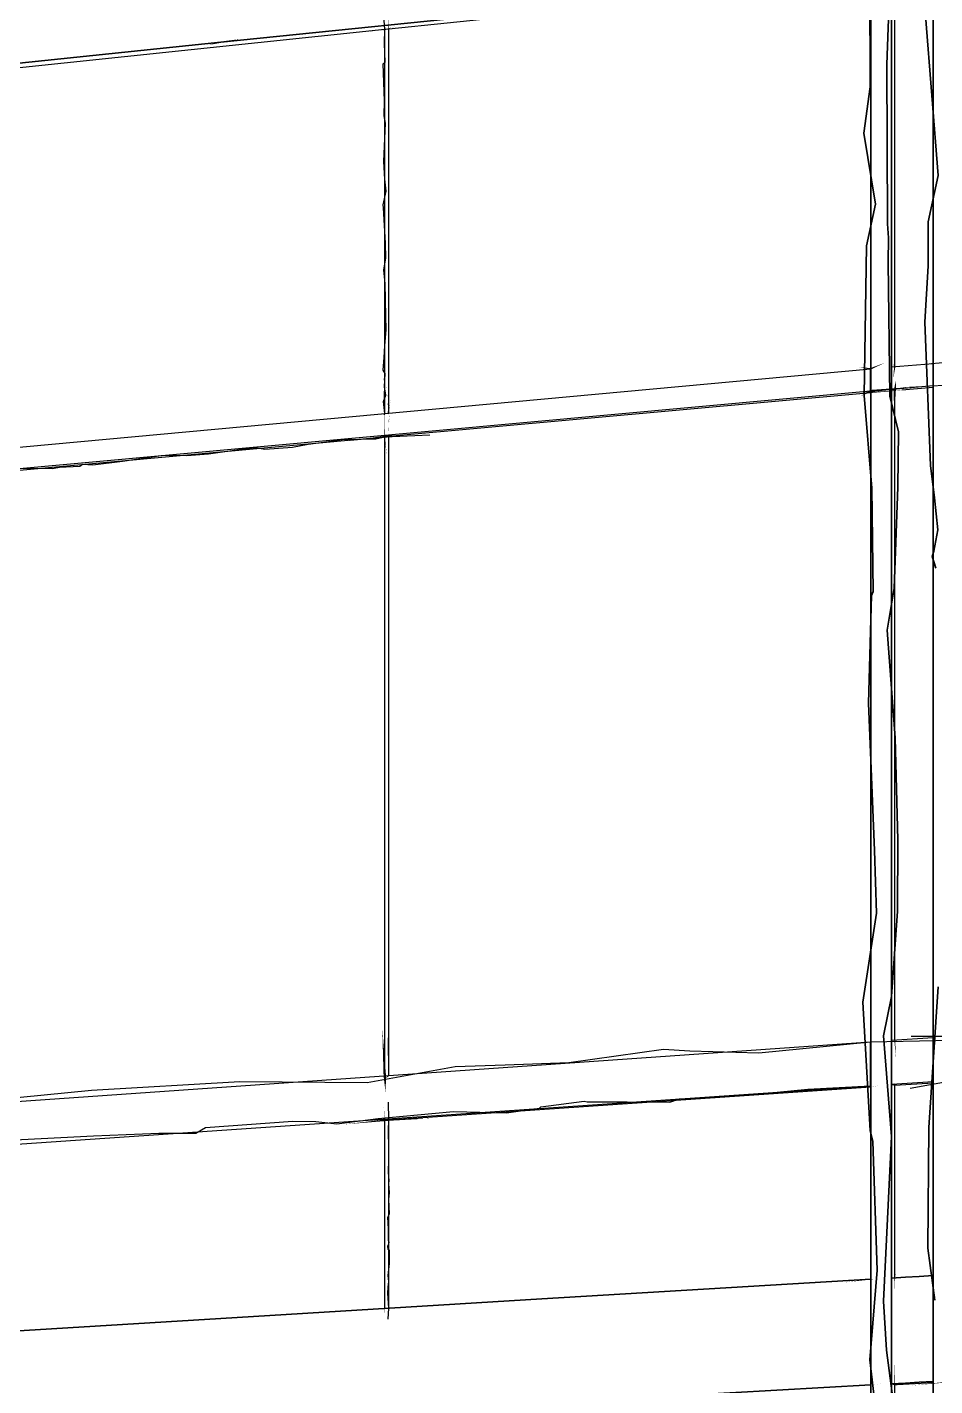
# Model space of a CAD drawing. Header units: inches. Extents: x -877 to 882, y -418 to 410.
# Drawn here: x 183.1 to 287.3, y 112.5 to 268.5 of the extents above; entities that cross this region are included whole.
import ezdxf

# ---------------------------------------------------------------- set-up
doc = ezdxf.new("R2010")
doc.units = ezdxf.units.IN
doc.header["$LTSCALE"] = 0.5
doc.header["$MEASUREMENT"] = 0
doc.layers.get('0').update_dxf_attribs({"lineweight": 18})
for name, color, linetype, lineweight in [('A-Glaz-Curt', 52, 'Continuous', 35), ('A-Glaz-Curt-Unit', 51, 'Continuous', 25), ('A-Wall', 113, 'Continuous', 35)]:
    doc.layers.add(name, color=color, linetype=linetype, lineweight=lineweight)

# ---------------------------------------------------------------- blocks, each defined once
blk = doc.blocks.new('*U12')
at = {"color": 7, "linetype": 'Continuous', "lineweight": -3}
for p, q in [((224.65, 221.55), (279.99, 226.59)), ((283.53, 226.9), (287.15, 227.21)), ((171.58, 216.71), (224.19, 221.5)), ((224.19, 221.5), (224.65, 221.55)), ((282.73, 112.69), (283, 112.7))]:
    blk.add_line(p, q, dxfattribs=at)
at = {"layer": 'A-Glaz-Curt', "color": 143, "linetype": 'Continuous', "lineweight": 35}
for p, q in [((287.15, -251.68), (287.15, 351.23)), ((279.99, -251.38), (279.99, 350.37)), ((282.37, -251.48), (282.37, 350.66)), ((205.38, 266.8), (242.23, 270.55)), ((169.41, 263.07), (205.38, 266.8)), ((282.37, 124.92), (283.96, 125.01)), ((282.37, 112.78), (282.37, 124.92)), ((283.96, 125.01), (285.55, 125.11)), ((285.55, 125.11), (287.15, 125.2)), ((287.15, 113.05), (287.15, 125.2)), ((287.15, 125.2), (287.15, 125.2)), ((242.23, 122.53), (279.98, 124.78)), ((279.98, 112.65), (279.98, 124.78)), ((279.98, 124.78), (279.99, 124.78)), ((205.38, 120.29), (242.23, 122.53)), ((169.41, 118.07), (205.38, 120.29)), ((242.23, 110.52), (279.98, 112.65)), ((279.98, 112.65), (279.99, 112.65)), ((282.37, 112.78), (283.96, 112.87)), ((282.37, 112.78), (282.73, 112.69)), ((283.96, 112.87), (285.55, 112.96)), ((285.55, 112.96), (287.15, 113.05)), ((287.15, 113.05), (287.15, 113.05))]:
    blk.add_line(p, q, dxfattribs=at)
at = {"layer": 'A-Glaz-Curt-Unit', "color": 141, "linetype": 'Continuous', "lineweight": 25}
for p, q in [((282.73, 229.54), (282.73, 274.4)), ((224.65, 268.33), (258.15, 271.83)), ((171.58, 262.78), (224.19, 268.28)), ((282.73, 152.24), (282.73, 226.83)), ((224.65, 143.07), (279.99, 146.87)), ((282.73, 147.05), (287.15, 147.34)), ((282.73, 124.94), (282.73, 147.05)), ((282.73, 67.74), (282.73, 112.69)), ((283, 112.7), (287.15, 112.93))]:
    blk.add_line(p, q, dxfattribs=at)
at = {"layer": 'A-Glaz-Curt-Unit', "color": 143, "linetype": 'Continuous', "lineweight": 25}
for p, q in [((224.19, 268.28), (224.65, 268.33)), ((224.19, 224.17), (224.19, 268.28)), ((224.65, 224.21), (224.65, 268.33)), ((171.16, 219.3), (279.93, 229.29)), ((279.93, 226.76), (279.93, 229.29)), ((279.93, 229.29), (279.99, 229.27)), ((282.37, 229.51), (287.15, 229.92)), ((282.37, 226.98), (282.37, 229.51)), ((287.15, 227.39), (287.15, 229.92)), ((287.15, 229.92), (287.15, 229.92)), ((171.16, 216.85), (279.93, 226.76)), ((279.93, 226.76), (279.99, 226.74)), ((282.37, 226.98), (287.15, 227.39)), ((282.37, 226.98), (282.73, 226.83)), ((287.15, 227.39), (287.15, 227.39)), ((224.19, 148.15), (224.19, 221.5)), ((224.65, 148.18), (224.65, 221.55)), ((66.8, 137.13), (279.93, 152.05)), ((279.93, 147), (279.93, 152.05)), ((279.93, 152.05), (279.99, 152.04)), ((282.37, 152.22), (287.15, 152.54)), ((282.37, 147.16), (282.37, 152.22)), ((287.15, 147.47), (287.15, 152.54)), ((287.15, 152.54), (287.15, 152.53)), ((171.16, 139.54), (279.93, 147)), ((279.93, 147), (279.99, 146.98)), ((282.37, 147.16), (287.15, 147.47)), ((282.37, 147.16), (282.73, 147.05)), ((287.15, 147.47), (287.15, 147.47)), ((224.19, 143.04), (224.65, 143.07)), ((224.19, 121.43), (224.19, 143.04)), ((224.65, 121.46), (224.65, 143.07))]:
    blk.add_line(p, q, dxfattribs=at)
blk = doc.blocks.new('New Napkin Sketch')
at = {"layer": 'A-Wall', "color": 143, "linetype": 'Continuous', "lineweight": 25}
for p, q in [((224.19, 268.28), (224.65, 268.33)), ((279.93, 226.76), (279.93, 229.29)), ((279.93, 229.29), (279.99, 229.27)), ((282.37, 229.51), (287.15, 229.92)), ((282.37, 226.98), (282.37, 229.51)), ((287.15, 227.39), (287.15, 229.92)), ((287.15, 229.92), (287.15, 229.92)), ((279.93, 226.76), (279.99, 226.74)), ((282.37, 226.98), (287.15, 227.39)), ((282.37, 226.98), (282.73, 226.83)), ((287.15, 227.39), (287.15, 227.39)), ((279.93, 147), (279.93, 152.05)), ((279.93, 152.05), (279.99, 152.04)), ((282.37, 152.22), (287.15, 152.54)), ((282.37, 147.16), (282.37, 152.22)), ((287.15, 147.47), (287.15, 152.54)), ((287.15, 152.54), (287.15, 152.53)), ((279.93, 147), (279.99, 146.98)), ((282.37, 147.16), (287.15, 147.47)), ((282.37, 147.16), (282.73, 147.05)), ((287.15, 147.47), (287.15, 147.47)), ((224.19, 143.04), (224.65, 143.07))]:
    blk.add_line(p, q, dxfattribs=at)
at = {"layer": 'A-Wall', "color": 7, "linetype": 'Continuous', "lineweight": -3}
for p, q in [((283.53, 226.9), (287.15, 227.21)), ((224.19, 221.5), (224.65, 221.55)), ((282.73, 112.69), (283, 112.7))]:
    blk.add_line(p, q, dxfattribs=at)
at = {"layer": 'A-Wall', "color": 141, "linetype": 'Continuous', "lineweight": 25}
for p, q in [((282.73, 147.05), (287.15, 147.34)), ((283, 112.7), (287.15, 112.93))]:
    blk.add_line(p, q, dxfattribs=at)
at = {"layer": 'A-Wall', "color": 143, "linetype": 'Continuous', "lineweight": 35}
for p, q in [((282.37, 124.92), (283.96, 125.01)), ((282.37, 112.78), (282.37, 124.92)), ((283.96, 125.01), (285.55, 125.11)), ((285.55, 125.11), (287.15, 125.2)), ((287.15, 113.05), (287.15, 125.2)), ((287.15, 125.2), (287.15, 125.2)), ((279.98, 112.65), (279.98, 124.78)), ((279.98, 124.78), (279.99, 124.78)), ((279.98, 112.65), (279.99, 112.65)), ((282.37, 112.78), (283.96, 112.87)), ((282.37, 112.78), (282.73, 112.69)), ((283.96, 112.87), (285.55, 112.96)), ((285.55, 112.96), (287.15, 113.05)), ((287.15, 113.05), (287.15, 113.05))]:
    blk.add_line(p, q, dxfattribs=at)
at = {"layer": 'A-Wall', "color": 143, "linetype": 'Continuous', "lineweight": 35, "extrusion": (0, 0, -1)}
for points in [[(-287.34, 122.38), (-286.53, 128.36), (-286.65, 142.22), (-287.72, 158.35)], [(-287.45, 206.41), (-287.03, 207.77), (-287.21, 208.36), (-287.67, 210.82), (-287.31, 214.47), (-286.84, 218.19), (-286.2, 234.67), (-286.57, 241.11), (-286.55, 246.19), (-287.7, 251.5), (-286.27, 269.85), (-288, 272.3), (-286.64, 283.23), (-287.03, 294.42), (-286.7, 311.99), (-287.54, 329.02), (-286.4, 346.1), (-287.15, 351.23), (-287.61, 365.98)], [(-280.44, 110.58), (-279.85, 115.53), (-280.7, 125.84), (-280.21, 140.61), (-279.9, 141.85), (-279.05, 156.59), (-280.64, 166.81), (-280.4, 174), (-279.72, 190.91), (-280.07, 203.29), (-280.26, 203.74), (-280.11, 215.58), (-279.2, 226.23), (-279.47, 243.4), (-280.53, 248.22), (-279.18, 256.37), (-279.89, 261.68), (-279.87, 273.42)], [(-283.24, 105.54), (-281.79, 116.64), (-281.44, 122.26), (-282.35, 141.15), (-281.42, 152.74), (-282.35, 157.23), (-283.04, 167.05), (-283.07, 175.18), (-282.78, 186.93), (-281.85, 199.3), (-282.65, 204.1), (-283.09, 215.73), (-283.16, 222.07), (-282.18, 226.16), (-281.96, 241.55), (-282.02, 244.34), (-281.89, 245.93), (-281.81, 264.25), (-281.98, 268.44), (-282.53, 282.34)]]:
    blk.add_lwpolyline(points, dxfattribs=at)
at = {"layer": 'A-Wall', "color": 141, "linetype": 'Continuous', "lineweight": 25, "extrusion": (0, 0, -1)}
for points in [[(-282.55, 228.16, 0, 0.151, 0), (-282.73, 229.54, 0.151, 0, 0), (-282.58, 229.81, 0, 0, 0), (-282.78, 233.97, 0, 0, 0), (-282.78, 235.67, 0, 0, 0), (-282.84, 237.62, 0, 0, 0), (-282.89, 241.2, 0, 0, 0), (-282.66, 244.23, 0, 0, 0), (-282.86, 246.64, 0, 0, 0), (-282.8, 248.55, 0, 0, 0), (-282.71, 250.97, 0, 0, 0), (-282.58, 254.97, 0, 0, 0), (-282.81, 256.01, 0, 0, 0), (-282.65, 259.81, 0, 0, 0), (-282.84, 263.99, 0, 0, 0), (-282.81, 266.39, 0, 0, 0), (-282.54, 267.76, 0, 0, 0), (-282.65, 267.89, 0, 0, 0), (-282.89, 271.37, 0, 0, 0), (-282.56, 272.14, 0, 0, 0), (-282.84, 273.45, 0, 0.0534, 0), (-282.73, 274.4, 0.0534, 0, 0), (-282.79, 276.1, 0, 0, 0)], [(-223.89, 268.13, 0, 0.0947, 0), (-224.65, 268.33, 0.0947, 0, 0), (-225.62, 268.42, 0, 0, 0), (-228.4, 268.88, 0, 0, 0), (-229.99, 268.99, 0, 0, 0), (-231.1, 269.16, 0, 0, 0), (-233.52, 269.34, 0, 0, 0), (-235.68, 269.61, 0, 0, 0), (-236.6, 269.44, 0, 0, 0), (-238.1, 269.62, 0, 0, 0), (-238.83, 269.68, 0, 0, 0), (-241.26, 269.95, 0, 0, 0), (-241.53, 269.98, 0, 0, 0), (-243.25, 270.14, 0, 0, 0), (-245.13, 270.36, 0, 0, 0), (-247.86, 270.75, 0, 0, 0), (-248.25, 270.81, 0, 0, 0), (-249.05, 270.82, 0, 0, 0), (-251.74, 271.08, 0, 0, 0), (-252.86, 271.16, 0, 0, 0), (-255.84, 271.6, 0, 0, 0), (-256.83, 271.59, 0, 0.127, 0), (-258.15, 271.83, 0.127, 0, 0), (-259.4, 272.09, 0, 0, 0)], [(-167.89, 262.66, 0, 0.235, 0), (-171.58, 262.78, 0.235, 0, 0), (-173.34, 263.06, 0, 0, 0), (-177.57, 263.46, 0, 0, 0), (-179.6, 263.46, 0, 0, 0), (-183.68, 264.25, 0, 0, 0), (-187.64, 264.6, 0, 0, 0), (-192.88, 265.06, 0, 0, 0), (-194.08, 265.13, 0, 0, 0), (-195.72, 265.09, 0, 0, 0), (-197.69, 265.41, 0, 0, 0), (-200.75, 265.83, 0, 0, 0), (-201.35, 266.12, 0, 0, 0), (-205.64, 266.59, 0, 0, 0), (-207.31, 266.59, 0, 0, 0), (-211.87, 267.24, 0, 0, 0), (-215.08, 267.33, 0, 0, 0), (-216.11, 267.65, 0, 0, 0), (-216.76, 267.66, 0, 0, 0), (-219.15, 267.92, 0, 0, 0), (-220.31, 267.84, 0, 0, 0), (-222.34, 267.99, 0, 0.0255, 0), (-224.19, 268.28, 0.0255, 0, 0), (-226.02, 268.72, 0, 0, 0)], [(-283.23, 227.17, 0, 0.141, 0), (-289.94, 227.45, 0.141, 0, 0), (-296.29, 227.89, 0, 0, 0), (-302.79, 228.5, 0, 0, 0), (-306.33, 228.58, 0, 0, 0), (-307.4, 228.57, 0, 0, 0), (-308.51, 228.87, 0, 0, 0), (-309.2, 229.25, 0, 0, 0), (-313.96, 229.45, 0, 0, 0), (-320.86, 230.3, 0, 0, 0), (-326.24, 230.54, 0, 0, 0), (-330.93, 231.09, 0, 0, 0), (-334.93, 231, 0, 0, 0), (-339.57, 231.47, 0, 0, 0), (-340.34, 231.63, 0, 0, 0), (-344.26, 231.98, 0, 0, 0), (-346.06, 231.98, 0, 0, 0), (-350.31, 232.15, 0, 0, 0), (-350.95, 232.39, 0, 0, 0), (-355.96, 232.83, 0, 0, 0), (-358.78, 233.25, 0, 0.058, 0), (-359.63, 233.25, 0.058, 0, 0), (-365.9, 233.53, 0, 0, 0)], [(-282.87, 150.15, 0, 0.116, 0), (-282.73, 152.24, 0.116, 0, 0), (-282.63, 156.3, 0, 0, 0), (-282.79, 157.53, 0, 0, 0), (-282.95, 163.94, 0, 0, 0), (-282.55, 170, 0, 0, 0), (-282.52, 170.65, 0, 0, 0), (-282.99, 174.75, 0, 0, 0), (-282.94, 180.21, 0, 0, 0), (-282.42, 182.71, 0, 0, 0), (-282.64, 189.63, 0, 0, 0), (-282.41, 195.23, 0, 0, 0), (-282.98, 199.38, 0, 0, 0), (-282.63, 202.43, 0, 0, 0), (-282.71, 203.35, 0, 0, 0), (-282.53, 203.66, 0, 0, 0), (-282.62, 210.4, 0, 0, 0), (-282.46, 211.08, 0, 0, 0), (-282.76, 214.08, 0, 0, 0), (-282.91, 214.33, 0, 0, 0), (-283.04, 219.07, 0, 0, 0), (-282.61, 221.13, 0, 0, 0), (-282.66, 223.36, 0, 0.252, 0), (-282.73, 226.83, 0.252, 0, 0), (-282.86, 227.88, 0, 0, 0)], [(-219.53, 142.56, 0, 0.193, 0), (-224.65, 143.07, 0.193, 0, 0), (-229.34, 143.24, 0, 0, 0), (-232.19, 143.76, 0, 0, 0), (-235.07, 143.98, 0, 0, 0), (-237.51, 144.01, 0, 0, 0), (-242.79, 144.54, 0, 0, 0), (-247.74, 144.42, 0, 0, 0), (-251.33, 144.75, 0, 0, 0), (-256.53, 145.52, 0, 0, 0), (-258.26, 145.57, 0, 0, 0), (-261.63, 145.62, 0, 0, 0), (-265.82, 146.11, 0, 0, 0), (-267.08, 145.71, 0, 0, 0), (-271.48, 146.32, 0, 0, 0), (-274.84, 146.75, 0, 0, 0), (-278.91, 146.72, 0, 0.024, 0), (-279.99, 146.87, 0.024, 0, 0), (-281.03, 147.02, 0, 0, 0)], [(-282.76, 123.18, 0, 0.0928, 0), (-282.73, 124.94, 0.0928, 0, 0), (-282.83, 125.45, 0, 0, 0), (-282.73, 126.53, 0, 0, 0), (-282.76, 127.81, 0, 0, 0), (-282.72, 128.48, 0, 0, 0), (-282.67, 130.65, 0, 0, 0), (-282.72, 132.37, 0, 0, 0), (-282.72, 133.47, 0, 0, 0), (-282.62, 133.72, 0, 0, 0), (-282.79, 135.71, 0, 0, 0), (-282.7, 136.65, 0, 0, 0), (-282.77, 136.72, 0, 0, 0), (-282.72, 138.8, 0, 0, 0), (-282.82, 141, 0, 0, 0), (-282.76, 141.26, 0, 0, 0), (-282.67, 142.16, 0, 0, 0), (-282.7, 142.26, 0, 0, 0), (-282.82, 142.96, 0, 0, 0), (-282.66, 143.11, 0, 0, 0), (-282.66, 145.26, 0, 0, 0), (-282.64, 145.28, 0, 0, 0), (-282.75, 145.59, 0, 0.0749, 0), (-282.73, 147.05, 0.0749, 0, 0), (-282.63, 147.32, 0, 0, 0)], [(-284.48, 112.56, 0, 0.0948, 0), (-289.94, 113.09, 0.0948, 0, 0), (-295.81, 113.34, 0, 0, 0), (-297.79, 113.52, 0, 0, 0), (-297.82, 113.29, 0, 0, 0), (-302.62, 113.89, 0, 0, 0), (-308.09, 114.37, 0, 0, 0), (-311.47, 114.53, 0, 0, 0), (-316.61, 114.51, 0, 0, 0), (-319.47, 114.98, 0, 0, 0), (-322.29, 114.93, 0, 0, 0), (-323.11, 114.61, 0, 0, 0), (-325.25, 115, 0, 0, 0), (-331.54, 115.19, 0, 0, 0), (-332.17, 115.07, 0, 0, 0), (-335.08, 115.81, 0, 0, 0), (-341.41, 115.68, 0, 0, 0), (-345.33, 115.99, 0, 0, 0), (-349.66, 116.14, 0, 0, 0), (-351.72, 116.59, 0, 0, 0), (-357.22, 116.4, 0, 0.22, 0), (-359.63, 116.83, 0.22, 0, 0), (-362.49, 117.31, 0, 0, 0)], [(-282.56, 63.47, 0, 0.116, 0), (-282.73, 67.74, 0.116, 0, 0), (-282.91, 69.74, 0, 0, 0), (-282.52, 71.27, 0, 0, 0), (-282.52, 74.04, 0, 0, 0), (-282.88, 77.9, 0, 0, 0), (-282.57, 78.8, 0, 0, 0), (-282.72, 79.45, 0, 0, 0), (-282.65, 83.84, 0, 0, 0), (-282.71, 85.56, 0, 0, 0), (-282.93, 88.4, 0, 0, 0), (-282.74, 92.63, 0, 0, 0), (-282.74, 96.12, 0, 0, 0), (-282.72, 96.17, 0, 0, 0), (-282.8, 100.48, 0, 0, 0), (-282.73, 103.96, 0, 0, 0), (-282.52, 105.6, 0, 0, 0), (-282.64, 106.13, 0, 0, 0), (-282.72, 108.64, 0, 0, 0), (-282.64, 110.62, 0, 0, 0), (-282.7, 110.64, 0, 0.0904, 0), (-282.73, 112.69, 0.0904, 0, 0), (-282.67, 115.82, 0, 0, 0)]]:
    blk.add_lwpolyline(points, format="xyseb", dxfattribs=at)
at = {"layer": 'A-Wall', "color": 143, "linetype": 'Continuous', "lineweight": 35, "extrusion": (0, 0, -1)}
for points in [[(-203.88, 266.46, 0, 0.149, 0), (-205.38, 266.8, 0.149, 0, 0), (-207.51, 267.14, 0, 0, 0), (-209.23, 267.29, 0, 0, 0), (-211.77, 267.6, 0, 0, 0), (-213.5, 267.5, 0, 0, 0), (-215.55, 267.88, 0, 0, 0), (-219.13, 268.3, 0, 0, 0), (-222.74, 268.53, 0, 0, 0), (-226.2, 268.98, 0, 0, 0), (-228.87, 269.3, 0, 0, 0), (-231.01, 269.32, 0, 0, 0), (-233.51, 269.78, 0, 0, 0), (-234.85, 269.62, 0, 0, 0), (-236.08, 269.75, 0, 0, 0), (-239.34, 270.25, 0, 0, 0), (-241.54, 270.58, 0, 0.142, 0), (-242.23, 270.55, 0.142, 0, 0), (-243.78, 270.68, 0, 0, 0)], [(-168.35, 262.84, 0, 0.0471, 0), (-169.41, 263.07, 0.0471, 0, 0), (-169.68, 262.93, 0, 0, 0), (-169.81, 262.99, 0, 0, 0), (-170.89, 263.28, 0, 0, 0), (-173.14, 263.4, 0, 0, 0), (-175.96, 263.62, 0, 0, 0), (-179.31, 264.05, 0, 0, 0), (-182.05, 264.51, 0, 0, 0), (-185.52, 264.8, 0, 0, 0), (-187.65, 265.14, 0, 0, 0), (-190.77, 265.37, 0, 0, 0), (-191.4, 265.43, 0, 0, 0), (-194.53, 265.54, 0, 0, 0), (-196.55, 265.76, 0, 0, 0), (-198.29, 266.05, 0, 0, 0), (-198.92, 266.02, 0, 0, 0), (-202.43, 266.52, 0, 0.129, 0), (-205.38, 266.8, 0.129, 0, 0), (-208.62, 267.08, 0, 0, 0)], [(-239.3, 122.37, 0, 0.128, 0), (-242.23, 122.53, 0.128, 0, 0), (-245.34, 122.76, 0, 0, 0), (-248.26, 122.72, 0, 0, 0), (-249.6, 122.83, 0, 0, 0), (-252.18, 123.27, 0, 0, 0), (-254.32, 123.08, 0, 0, 0), (-255.93, 123.5, 0, 0, 0), (-258.07, 123.36, 0, 0, 0), (-259.24, 123.38, 0, 0, 0), (-260.93, 123.5, 0, 0, 0), (-263.97, 123.71, 0, 0, 0), (-265.49, 124.01, 0, 0, 0), (-268.81, 124.02, 0, 0, 0), (-270.88, 124.12, 0, 0, 0), (-273.79, 124.58, 0, 0, 0), (-276.81, 124.4, 0, 0.0645, 0), (-279.98, 124.78, 0.0645, 0, 0), (-280.24, 124.79, 0, 0, 0)], [(-204.84, 120.16, 0, 0.0427, 0), (-205.38, 120.29, 0.0427, 0, 0), (-205.76, 120.38, 0, 0, 0), (-206.12, 120.3, 0, 0, 0), (-207.14, 120.45, 0, 0, 0), (-207.55, 120.36, 0, 0, 0), (-209, 120.55, 0, 0, 0), (-210.72, 120.53, 0, 0, 0), (-212.76, 120.79, 0, 0, 0), (-216.06, 120.94, 0, 0, 0), (-217.41, 121.11, 0, 0, 0), (-217.96, 121.09, 0, 0, 0), (-221.49, 121.13, 0, 0, 0), (-222.5, 121.44, 0, 0, 0), (-226.01, 121.51, 0, 0, 0), (-228.72, 121.8, 0, 0, 0), (-231.39, 121.99, 0, 0, 0), (-234.56, 122.01, 0, 0, 0), (-237.09, 122.29, 0, 0, 0), (-239.47, 122.29, 0, 0.134, 0), (-242.23, 122.53, 0.134, 0, 0), (-244.71, 122.68, 0, 0, 0)], [(-168.96, 118.17, 0, 0.151, 0), (-169.41, 118.07, 0.151, 0, 0), (-171.49, 118.34, 0, 0, 0), (-172.11, 118.14, 0, 0, 0), (-172.73, 118.15, 0, 0, 0), (-175.22, 118.44, 0, 0, 0), (-176.35, 118.53, 0, 0, 0), (-179.85, 118.85, 0, 0, 0), (-181.06, 118.85, 0, 0, 0), (-182.64, 118.92, 0, 0, 0), (-185.87, 119.25, 0, 0, 0), (-188.1, 119.21, 0, 0, 0), (-191.44, 119.33, 0, 0, 0), (-194.11, 119.46, 0, 0, 0), (-194.43, 119.54, 0, 0, 0), (-196.08, 119.89, 0, 0, 0), (-198.49, 119.87, 0, 0, 0), (-201.3, 120.06, 0, 0, 0), (-201.41, 120.02, 0, 0, 0), (-203.77, 120.28, 0, 0.0298, 0), (-205.38, 120.29, 0.0298, 0, 0), (-205.87, 120.29, 0, 0, 0)], [(-240.67, 110.29, 0, 0.133, 0), (-242.23, 110.52, 0.133, 0, 0), (-243.74, 110.64, 0, 0, 0), (-247.01, 110.94, 0, 0, 0), (-249.19, 111.07, 0, 0, 0), (-250.4, 110.96, 0, 0, 0), (-253.47, 111.13, 0, 0, 0), (-253.57, 111.16, 0, 0, 0), (-254.21, 111.06, 0, 0, 0), (-255, 111.26, 0, 0, 0), (-258.11, 111.37, 0, 0, 0), (-259.36, 111.63, 0, 0, 0), (-262.53, 111.64, 0, 0, 0), (-266.13, 111.82, 0, 0, 0), (-266.42, 111.76, 0, 0, 0), (-268.53, 112.12, 0, 0, 0), (-268.77, 111.89, 0, 0, 0), (-270.04, 111.96, 0, 0, 0), (-273.11, 112.39, 0, 0, 0), (-273.68, 112.18, 0, 0, 0), (-275.39, 112.32, 0, 0, 0), (-278.48, 112.5, 0, 0.00359, 0), (-279.98, 112.65, 0.00359, 0, 0), (-283.22, 113.01, 0, 0, 0)]]:
    blk.add_lwpolyline(points, format="xyseb", dxfattribs=at)
at = {"layer": 'A-Wall', "color": 143, "linetype": 'Continuous', "lineweight": 25, "extrusion": (0, 0, -1)}
for points in [[(-224.16, 224.01), (-224.19, 224.17), (-224.04, 225.54), (-224.32, 226.26), (-224.16, 227.24), (-224.24, 228.78), (-224.02, 229.14), (-224.11, 230.58), (-224.18, 231.95), (-224.36, 233.82), (-224.31, 235.35), (-224.23, 239.09), (-224.1, 240.64), (-224.31, 242.04), (-224.29, 243.74), (-224.06, 247.79), (-224, 248.12), (-224.36, 249.69), (-224.19, 251.07), (-224.1, 253.1), (-224.26, 257.49), (-224.11, 258.36), (-224.14, 260.05), (-224.01, 264.33), (-224.22, 264.5), (-224.14, 266.64), (-224.19, 268.28), (-223.98, 271.33)], [(-286.93, 229.91), (-289.59, 230.13)], [(-284.63, 152.7), (-289.59, 152.69)], [(-284.49, 146.73), (-289.59, 147.63)], [(-176.9, 145.15), (-190.54, 146.49), (-207.54, 147.47), (-222.15, 147.35), (-232.27, 149.22), (-238, 149.39), (-245.3, 149.66), (-256.17, 151.19), (-259.22, 151), (-267.12, 150.79), (-279.93, 152.05), (-291.2, 152.28)], [(-180.98, 140.74), (-190.77, 141.24), (-198.26, 141.54), (-202.51, 141.55), (-203.63, 142.2), (-213.62, 142.94), (-216.26, 142.88), (-218.67, 142.61), (-223.44, 143.25), (-229.61, 143.82), (-232.07, 144.02), (-238.15, 143.9), (-241.96, 144.42), (-242.11, 144.58), (-247.07, 145.24), (-247.43, 145.16), (-252.03, 145.14), (-256.92, 145.11), (-258.02, 145.49), (-266.1, 145.96), (-272.74, 146.61), (-279.93, 147), (-279.93, 147.3)], [(-224.59, 120.18), (-224.65, 121.46), (-224.55, 123.19), (-224.59, 123.86), (-224.67, 124.53), (-224.58, 125.23), (-224.73, 126.6), (-224.73, 128.11), (-224.58, 128.21), (-224.56, 128.6), (-224.64, 128.86), (-224.69, 129.03), (-224.6, 129.18), (-224.62, 130.57), (-224.55, 131.89), (-224.73, 132.28), (-224.67, 133.92), (-224.74, 134.74), (-224.67, 135.74), (-224.69, 136.11), (-224.63, 137.04), (-224.64, 138.58), (-224.65, 138.95), (-224.67, 140.3), (-224.62, 141.39), (-224.62, 141.84), (-224.65, 143.07), (-224.61, 145.11)]]:
    blk.add_lwpolyline(points, dxfattribs=at)
for points in [[(-224.82, 222.79, 0, 0.0214, 0), (-224.65, 224.21, 0.0214, 0, 0), (-224.87, 225.87, 0, 0, 0), (-224.78, 227.73, 0, 0, 0), (-224.68, 229.78, 0, 0, 0), (-224.79, 230.29, 0, 0, 0), (-224.69, 232.67, 0, 0, 0), (-224.8, 235.39, 0, 0, 0), (-224.82, 238.56, 0, 0, 0), (-224.66, 240.25, 0, 0, 0), (-224.57, 240.94, 0, 0, 0), (-224.6, 244.1, 0, 0, 0), (-224.77, 248.08, 0, 0, 0), (-224.58, 251.57, 0, 0, 0), (-224.69, 252.86, 0, 0, 0), (-224.63, 254.92, 0, 0, 0), (-224.83, 257.29, 0, 0, 0), (-224.84, 260.89, 0, 0, 0), (-224.7, 263.78, 0, 0, 0), (-224.57, 267.04, 0, 0.0842, 0), (-224.65, 268.33, 0.0842, 0, 0), (-224.59, 269.73, 0, 0, 0)], [(-182.67, 220.74, 0, 0, 0), (-191, 221.1, 0, 0, 0), (-201.69, 222.52, 0, 0, 0), (-204.64, 222.27, 0, 0, 0), (-205.76, 222.24, 0, 0, 0), (-212.58, 222.94, 0, 0, 0), (-214.42, 223.22, 0, 0, 0), (-223.15, 223.92, 0, 0, 0), (-231.91, 225.16, 0, 0, 0), (-238.15, 224.92, 0, 0, 0), (-238.11, 225.48, 0, 0, 0), (-244.27, 226.5, 0, 0, 0), (-252.51, 227.01, 0, 0, 0), (-258.11, 227.64, 0, 0, 0), (-258.68, 227.56, 0, 0, 0), (-268.5, 228.64, 0, 0, 0), (-276.32, 228.66, 0, 0, 0), (-278.66, 229.5, 0, 0.18, 0), (-279.93, 229.29, 0.18, 0, 0), (-281.56, 229.98, 0, 0, 0)], [(-224.29, 146.15, 0, 0.282, 0), (-224.19, 148.15, 0.282, 0, 0), (-223.9, 153.67, 0, 0, 0), (-223.9, 154.87, 0, 0, 0), (-224.1, 160.29, 0, 0, 0), (-224.08, 164.56, 0, 0, 0), (-224.13, 170.22, 0, 0, 0), (-224.32, 174.91, 0, 0, 0), (-223.92, 176.48, 0, 0, 0), (-224.23, 176.7, 0, 0, 0), (-223.86, 177.41, 0, 0, 0), (-224.04, 184.6, 0, 0, 0), (-224.08, 190.95, 0, 0, 0), (-224.38, 192.17, 0, 0, 0), (-224.13, 198.89, 0, 0, 0), (-224.33, 205.51, 0, 0, 0), (-224.13, 209.13, 0, 0, 0), (-224.05, 211.72, 0, 0, 0), (-224.46, 218.61, 0, 0, 0), (-224.43, 219.25, 0, 0.0566, 0), (-224.19, 221.5, 0.0566, 0, 0), (-224.03, 228.74, 0, 0, 0)], [(-224.3, 147.86, 0, 0.167, 0), (-224.65, 148.18, 0.167, 0, 0), (-224.51, 153.23, 0, 0, 0), (-224.42, 159.23, 0, 0, 0), (-224.86, 165.94, 0, 0, 0), (-224.91, 169.07, 0, 0, 0), (-224.66, 171.77, 0, 0, 0), (-224.49, 175.56, 0, 0, 0), (-224.72, 178.51, 0, 0, 0), (-224.71, 178.62, 0, 0, 0), (-224.49, 184.34, 0, 0, 0), (-225, 185.02, 0, 0, 0), (-224.77, 190.7, 0, 0, 0), (-224.71, 192.97, 0, 0, 0), (-224.39, 196.94, 0, 0, 0), (-224.86, 198.99, 0, 0, 0), (-224.9, 202.24, 0, 0, 0), (-224.32, 208.12, 0, 0, 0), (-224.38, 211.53, 0, 0, 0), (-224.43, 217.78, 0, 0, 0), (-224.71, 220.59, 0, 0.0173, 0), (-224.65, 221.55, 0.0173, 0, 0), (-224.4, 227.83, 0, 0, 0)], [(-170.75, 217.21, 0, 0.144, 0), (-171.16, 216.85, 0.144, 0, 0), (-180.07, 217.93, 0, 0, 0), (-187.61, 218.73, 0, 0, 0), (-191.72, 218.45, 0, 0, 0), (-198.16, 219.05, 0, 0, 0), (-206.95, 219.64, 0, 0, 0), (-211.25, 219.98, 0, 0, 0), (-211.33, 220, 0, 0, 0), (-219.77, 221, 0, 0, 0), (-227.86, 221.52, 0, 0, 0), (-236.99, 222.94, 0, 0, 0), (-244.46, 223.71, 0, 0, 0), (-251.05, 224.02, 0, 0, 0), (-251.47, 224.63, 0, 0, 0), (-258.95, 224.62, 0, 0, 0), (-260.23, 224.55, 0, 0, 0), (-269.97, 226.35, 0, 0, 0), (-278.85, 226.17, 0, 0.229, 0), (-279.93, 226.76, 0.229, 0, 0), (-290.47, 227.62, 0, 0, 0)], [(-224.17, 119.93, 0, 0.0397, 0), (-224.19, 121.43, 0.0397, 0, 0), (-224.18, 121.6, 0, 0, 0), (-224.16, 122.25, 0, 0, 0), (-224.27, 124.37, 0, 0, 0), (-224.25, 126.11, 0, 0, 0), (-224.11, 127.91, 0, 0, 0), (-224.18, 128.45, 0, 0, 0), (-224.3, 129.12, 0, 0, 0), (-224.24, 130.35, 0, 0, 0), (-224.27, 131.65, 0, 0, 0), (-224.11, 133.45, 0, 0, 0), (-224.11, 134.76, 0, 0, 0), (-224.14, 135.4, 0, 0, 0), (-224.08, 137.18, 0, 0, 0), (-224.23, 138.45, 0, 0, 0), (-224.15, 139.43, 0, 0, 0), (-224.22, 141.35, 0, 0, 0), (-224.23, 142.89, 0, 0.0653, 0), (-224.19, 143.04, 0.0653, 0, 0), (-224.08, 144.53, 0, 0, 0)]]:
    blk.add_lwpolyline(points, format="xyseb", dxfattribs=at)
at = {"layer": 'A-Wall', "color": 7, "linetype": 'Continuous', "lineweight": -3, "extrusion": (0, 0, -1)}
blk.add_lwpolyline([(-219.98, 221.01, 0, 0.24, 0), (-224.65, 221.55, 0.24, 0, 0), (-226.69, 221.55, 0, 0, 0), (-228.54, 222, 0, 0, 0), (-233.08, 222.19, 0, 0, 0), (-237.13, 222.54, 0, 0, 0), (-239.57, 223.16, 0, 0, 0), (-242.84, 223.07, 0, 0, 0), (-247.82, 223.45, 0, 0, 0), (-248.23, 223.88, 0, 0, 0), (-251.7, 224.27, 0, 0, 0), (-255.08, 224.4, 0, 0, 0), (-257.18, 224.3, 0, 0, 0), (-257.89, 224.61, 0, 0, 0), (-262.34, 224.93, 0, 0, 0), (-263.87, 225.37, 0, 0, 0), (-266.64, 225.34, 0, 0, 0), (-269.65, 225.79, 0, 0, 0), (-274.94, 226.03, 0, 0, 0), (-277.57, 226.36, 0, 0.129, 0), (-279.99, 226.59, 0.129, 0, 0), (-283.97, 226.86, 0, 0, 0)], format="xyseb", dxfattribs=at)
blk.add_lwpolyline([(-181.84, 217.9), (-186.03, 217.86), (-186.87, 218), (-189.2, 218.11), (-189.48, 218.35), (-190.66, 218.27), (-194.08, 218.69), (-198.52, 219.34), (-199.52, 219.37), (-201.47, 219.33), (-203.97, 219.53), (-208.28, 220.14), (-209.4, 220.27), (-210.41, 220.07), (-213.61, 220.29), (-215.38, 220.66), (-217.46, 220.9), (-219.31, 221.2), (-223.17, 221.28), (-224.19, 221.5), (-229.35, 221.72)], dxfattribs=at)

msp = doc.modelspace()

# ---------------------------------------------------------------- block references
msp.add_blockref('New Napkin Sketch', (0, 0))
at = {"color": 7, "linetype": 'Continuous', "lineweight": -3}
msp.add_blockref('*U12', (0, 0), dxfattribs=at)

doc.saveas('drawing.dxf')
